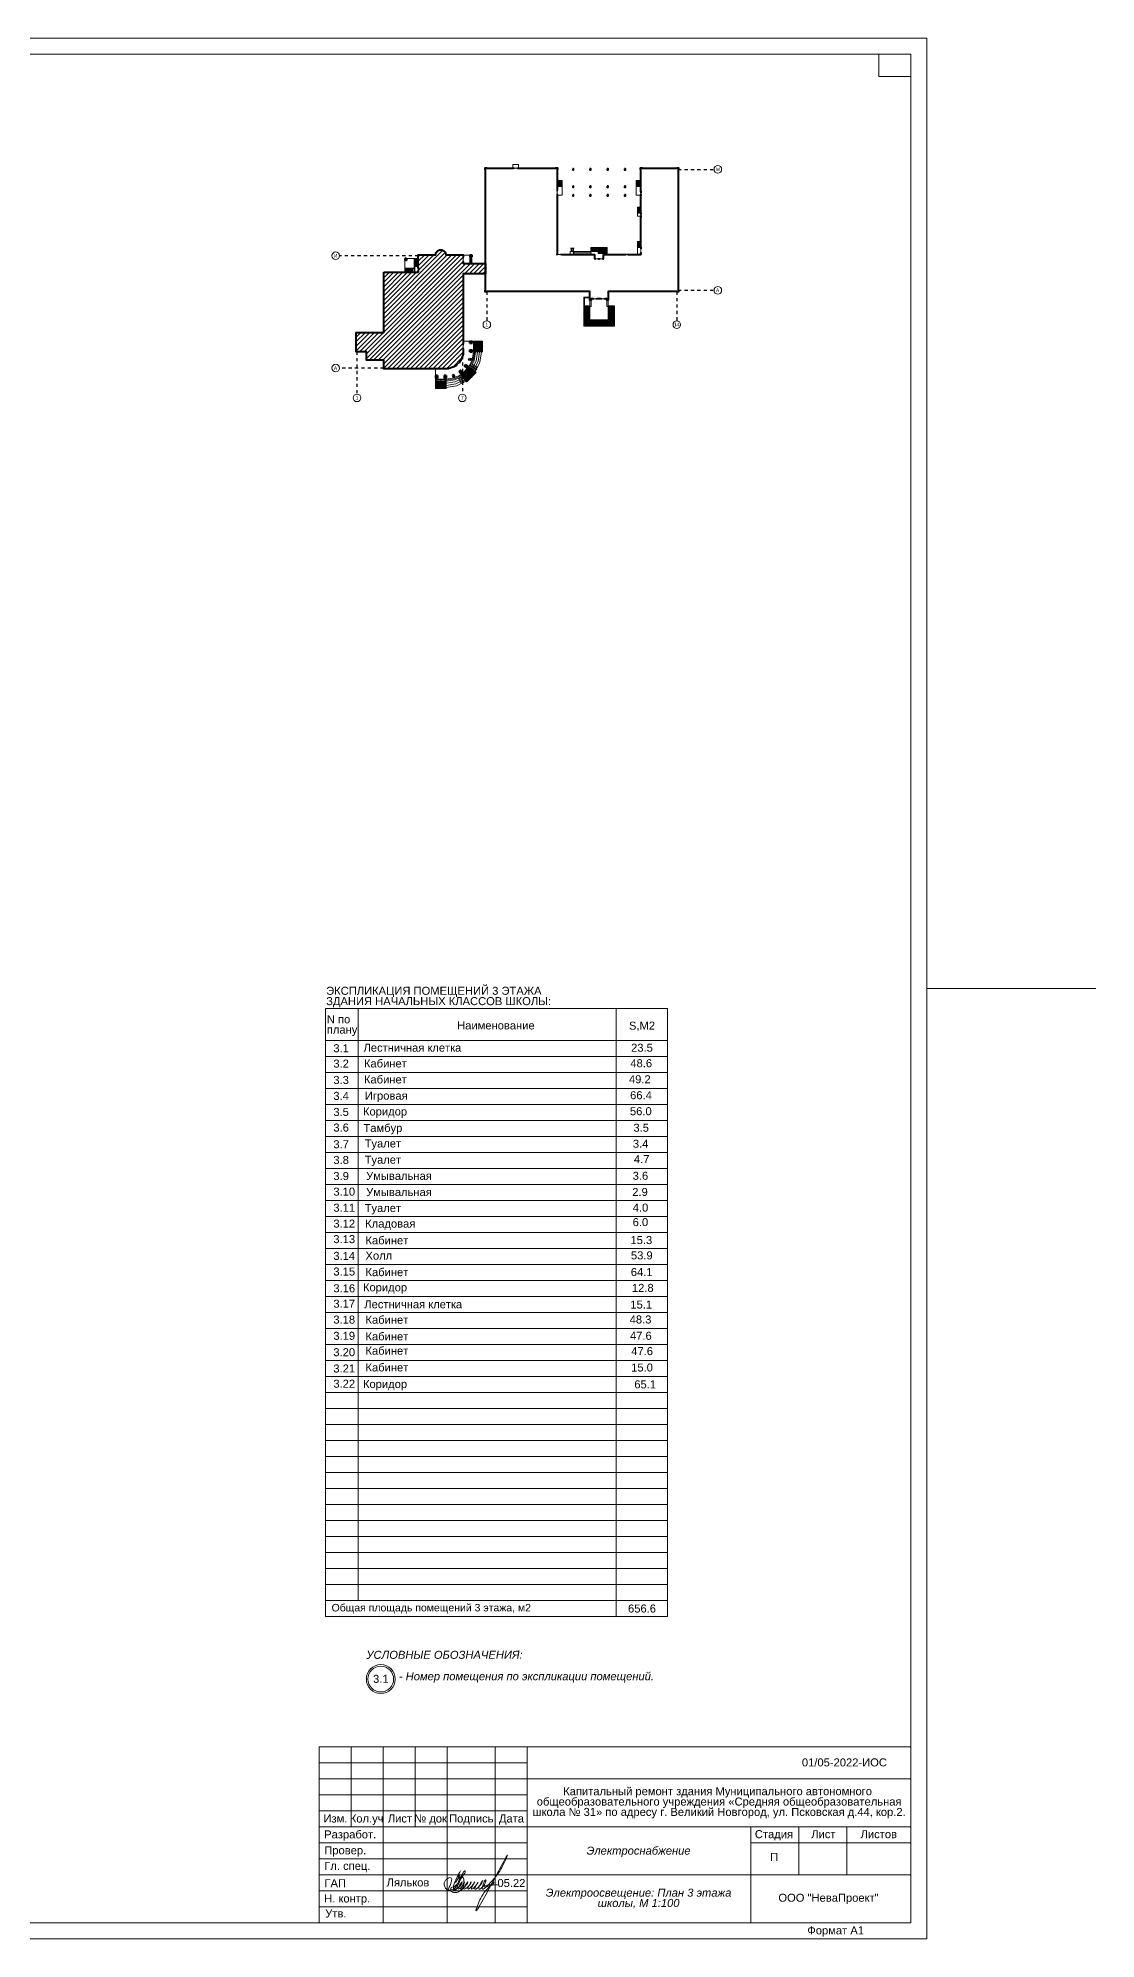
# Model space of a CAD drawing. Header units: metres. Extents: x -306 to 273, y -329 to 512.
# Drawn here: x -52.8 to -19.8, y 289.4 to 348.8 of the extents above; entities that cross this region are included whole.
import ezdxf
from ezdxf.enums import TextEntityAlignment as Align

# ---------------------------------------------------------------- set-up
doc = ezdxf.new("R2010")
doc.units = ezdxf.units.M
doc.header["$MEASUREMENT"] = 0
doc.linetypes.add('( Dashdot )', pattern=[1.001, 0.5, -0.25, 0.001, -0.25])
doc.linetypes.add('DGN Style 3', pattern=[9.681301, 6.915215, -2.766086])
doc.layers.add('Level 50', color=7, linetype='Continuous', lineweight=0)
doc.layers.add('Level 63', color=7, linetype='Continuous', lineweight=0)
doc.styles.add('Arial', font='ariali.ttf')
doc.styles.add('GOST 2.304', font='cs_gost2304.shx')
doc.styles.add('Style-Arial', font='arial.ttf')

# ---------------------------------------------------------------- blocks, each defined once
blk = doc.blocks.new('*U1662')
at = {"color": 7, "linetype": 'Continuous', "lineweight": 0}
blk.add_line((47.337, 0), (42.05, 0), dxfattribs=at)
at = {"color": 7, "linetype": 'Continuous', "lineweight": 0, "flags": 128}
blk.add_lwpolyline([(42.05, 29.7), (42.05, -29.7), (-42.05, -29.7), (-42.05, 29.7), (42.05, 29.7)], close=True, dxfattribs=at)
at = {"layer": 'Level 50', "color": 7, "linetype": 'Continuous', "lineweight": 13}
for p, q in [((41.55, 29.2), (-40.05, 29.2)), ((40.55, 29.2), (40.55, 28.5)), ((41.55, 29.2), (41.55, -29.2)), ((40.55, 28.5), (41.55, 28.5)), ((41.55, -29.2), (-41.25, -29.2))]:
    blk.add_line(p, q, dxfattribs=at)
at = {"layer": 'Level 63', "color": 7, "linetype": 'Continuous', "lineweight": 13}
for p, q in [((23.05, -23.7), (41.55, -23.7)), ((23.05, -23.7), (23.05, -29.2)), ((24.05, -23.7), (24.05, -26.2)), ((25.05, -23.7), (25.05, -29.2)), ((26.05, -23.7), (26.05, -26.2)), ((27.05, -23.7), (27.05, -29.2)), ((28.55, -23.7), (28.55, -29.2)), ((29.55, -23.7), (29.55, -29.2)), ((29.55, -24.7), (41.55, -24.7)), ((23.05, -25.7), (29.55, -25.7)), ((23.05, -26.2), (29.55, -26.2)), ((29.55, -26.2), (41.55, -26.2)), ((36.55, -26.7), (41.55, -26.7)), ((29.55, -27.7), (41.55, -27.7))]:
    blk.add_line(p, q, dxfattribs=at)
at = {"layer": 'Level 63', "color": 7, "linetype": 'Continuous', "lineweight": 0}
for p, q in [((23.05, -24.2), (29.55, -24.2)), ((23.05, -24.7), (29.55, -24.7)), ((23.05, -25.2), (29.55, -25.2)), ((23.05, -26.7), (29.55, -26.7)), ((23.05, -27.2), (29.55, -27.2)), ((23.05, -27.7), (29.55, -27.7)), ((23.05, -28.2), (29.55, -28.2)), ((23.05, -28.7), (29.55, -28.7))]:
    blk.add_line(p, q, dxfattribs=at)
at = {"layer": 'Level 63', "color": 7, "linetype": 'Continuous', "lineweight": 13, "flags": 128}
for points in [[(36.55, -26.2), (36.55, -29.2)], [(38.05, -26.2), (38.05, -27.7)], [(39.55, -26.2), (39.55, -27.7)]]:
    blk.add_lwpolyline(points, dxfattribs=at)
at = {"layer": 'Level 63', "color": 7, "linetype": 'Continuous', "lineweight": 0, "style": 'Style-Arial'}
for s, p in [('Изм.', (23.557, -25.935)), ('Кол.уч', (24.534, -25.935)), ('Лист', (25.573, -25.935)), ('№ док', (26.532, -25.935)), ('Подпись', (27.806, -25.935)), ('Дата', (29.061, -25.935)), ('Разработ.', (24.019, -26.431)), ('Стадия', (37.268, -26.425)), ('Лист', (38.813, -26.425)), ('Листов', (40.546, -26.425)), ('Провер.', (23.864, -26.929)), ('Гл. спец.', (23.931, -27.416)), ('ГАП', (23.551, -27.957)), ('Н. контр.', (23.925, -28.435)), ('ООО "НеваПроект"', (38.973, -28.411)), ('Утв.', (23.57, -28.902)), ('Формат А1', (39.197, -29.431))]:
    blk.add_text(s, height=0.25, dxfattribs=at).set_placement(p, align=Align.MIDDLE_CENTER)
blk = doc.blocks.new('*U1796')
at = {"color": 7, "linetype": 'Continuous', "lineweight": 13}
for radius in [0.452, 0.402]:
    blk.add_circle((0, 0), radius, dxfattribs=at)
at = {"color": 7, "linetype": 'Continuous', "lineweight": 13, "style": 'Style-Arial'}
blk.add_text('3.1', height=0.25, dxfattribs=at).set_placement((-0.242, 0.133), align=Align.TOP_LEFT)
blk = doc.blocks.new('*U1799')
at = {"color": 7, "linetype": 'Continuous', "lineweight": 0}
for p in [(-0.23, 0.11), (0.23, 0.11)]:
    blk.add_line(p, (0, -0.11), dxfattribs=at)
blk = doc.blocks.new('*U1800')
at = {"color": 7, "linetype": 'Continuous', "lineweight": 0}
for p in [(-0.23, 0.11), (0.23, 0.11)]:
    blk.add_line(p, (0, -0.11), dxfattribs=at)
blk = doc.blocks.new('*U1801')
at = {"color": 7, "linetype": 'Continuous', "lineweight": 0}
for p in [(-0.23, 0.11), (0.23, 0.11)]:
    blk.add_line(p, (0, -0.11), dxfattribs=at)
blk = doc.blocks.new('*U1802')
at = {"color": 7, "linetype": 'Continuous', "lineweight": 0}
for p in [(-0.23, 0.11), (0.23, 0.11)]:
    blk.add_line(p, (0, -0.11), dxfattribs=at)
blk = doc.blocks.new('*U1803')
at = {"color": 7, "linetype": 'Continuous', "lineweight": 0}
for p in [(-0.23, 0.11), (0.23, 0.11)]:
    blk.add_line(p, (0, -0.11), dxfattribs=at)
blk = doc.blocks.new('*U1804')
at = {"color": 7, "linetype": 'Continuous', "lineweight": 0}
for p in [(-0.23, 0.11), (0.23, 0.11)]:
    blk.add_line(p, (0, -0.11), dxfattribs=at)
blk = doc.blocks.new('*U1805')
at = {"color": 7, "linetype": 'Continuous', "lineweight": 0}
for p in [(-0.23, 0.11), (0.23, 0.11)]:
    blk.add_line(p, (0, -0.11), dxfattribs=at)
blk = doc.blocks.new('*U1806')
at = {"color": 7, "linetype": 'Continuous', "lineweight": 0}
for p in [(-0.23, 0.11), (0.23, 0.11)]:
    blk.add_line(p, (0, -0.11), dxfattribs=at)
blk = doc.blocks.new('*U1807')
at = {"color": 7, "linetype": 'Continuous', "lineweight": 0}
for p in [(-0.23, 0.11), (0.23, 0.11)]:
    blk.add_line(p, (0, -0.11), dxfattribs=at)
blk = doc.blocks.new('*U1808')
at = {"color": 7, "linetype": 'Continuous', "lineweight": 0}
for p in [(-0.23, 0.11), (0.23, 0.11)]:
    blk.add_line(p, (0, -0.11), dxfattribs=at)
blk = doc.blocks.new('*U1809')
at = {"color": 7, "linetype": 'Continuous', "lineweight": 0}
for p in [(-0.23, 0.11), (0.23, 0.11)]:
    blk.add_line(p, (0, -0.11), dxfattribs=at)
blk = doc.blocks.new('*U1810')
at = {"color": 7, "linetype": 'Continuous', "lineweight": 0}
for p in [(-0.23, 0.11), (0.23, 0.11)]:
    blk.add_line(p, (0, -0.11), dxfattribs=at)
blk = doc.blocks.new('*U1811')
at = {"color": 7, "linetype": 'Continuous', "lineweight": 0}
for p in [(-0.23, 0.11), (0.23, 0.11)]:
    blk.add_line(p, (0, -0.11), dxfattribs=at)
blk = doc.blocks.new('*U1812')
at = {"color": 7, "linetype": 'Continuous', "lineweight": 0}
for p in [(-0.23, 0.11), (0.23, 0.11)]:
    blk.add_line(p, (0, -0.11), dxfattribs=at)
blk = doc.blocks.new('*U1813')
at = {"color": 7, "linetype": 'Continuous', "lineweight": 0}
for p in [(-0.23, 0.11), (0.23, 0.11)]:
    blk.add_line(p, (0, -0.11), dxfattribs=at)
blk = doc.blocks.new('*U1814')
at = {"color": 7, "linetype": 'Continuous', "lineweight": 0}
for p in [(-0.23, 0.11), (0.23, 0.11)]:
    blk.add_line(p, (0, -0.11), dxfattribs=at)
blk = doc.blocks.new('*U1815')
at = {"color": 7, "linetype": 'Continuous', "lineweight": 0}
for p in [(-0.23, 0.11), (0.23, 0.11)]:
    blk.add_line(p, (0, -0.11), dxfattribs=at)
blk = doc.blocks.new('*U1816')
at = {"color": 7, "linetype": 'Continuous', "lineweight": 0}
for p in [(-0.23, 0.11), (0.23, 0.11)]:
    blk.add_line(p, (0, -0.11), dxfattribs=at)
blk = doc.blocks.new('*U1817')
at = {"color": 7, "linetype": 'Continuous', "lineweight": 40}
for p, q in [((-4.59, 40.2), (-4.59, 39.7)), ((-3.19, 40.2), (-3.19, 39.7)), ((10.31, 32.3), (10.81, 32.3)), ((10.31, 30.8), (10.81, 30.8)), ((39.41, 31.7), (39.91, 31.7)), ((39.41, 30.8), (39.91, 30.8)), ((39.41, 24.2), (39.91, 24.2)), ((39.41, 23.3), (39.91, 23.3)), ((-42.39, 8.5), (-42.39, 7.85)), ((-41.74, 8.5), (-42.39, 8.5)), ((-41.74, 7.85), (-42.39, 7.85)), ((-41.74, 8.5), (-41.74, 7.85)), ((-22.34, 9), (-21.84, 9)), ((-22.34, 7.5), (-21.84, 7.5)), ((-19.79, 9.8), (-19.79, 9.68)), ((-19.79, 9.8), (-19.14, 9.8)), ((-19.79, 9.68), (-19.79, 9.15)), ((-19.79, 9.15), (-19.14, 9.15)), ((-19.14, 9.8), (-19.14, 9.15)), ((10.61, 9.7), (10.61, 10.2)), ((12.01, 9.7), (12.01, 10.2)), ((23.61, 8.45), (23.61, 9.95)), ((23.61, 8.45), (23.71, 8.45)), ((23.71, 8.2), (23.71, 8.7)), ((25.01, 8.2), (25.01, 8.7)), ((25.01, 8.45), (25.21, 8.45)), ((25.21, 8.2), (25.21, 8.7)), ((26.51, 8.2), (26.51, 8.7)), ((26.51, 8.45), (26.61, 8.45)), ((26.61, 8.45), (26.61, 9.95)), ((34.37, 9.7), (34.37, 10.2)), ((35.26, 9.7), (35.26, 10.2)), ((39.41, 12.2), (39.91, 12.2)), ((39.41, 10.35), (39.91, 10.35)), ((-37.94, 5.3), (-37.44, 5.3)), ((-37.94, 4.3), (-37.44, 4.3)), ((23.06, -5.7), (23.06, -5.2)), ((24.36, -5.7), (24.36, -5.2)), ((25.86, -5.7), (25.86, -5.2)), ((27.16, -5.7), (27.16, -5.2)), ((-22.35, -22.75), (-21.85, -22.75)), ((-22.34, -21.25), (-21.84, -21.25)), ((-19.84, -20.18), (-18.94, -20.18)), ((-19.84, -20.83), (-19.84, -20.18)), ((-19.84, -20.83), (-18.94, -20.83)), ((-19.84, -23.18), (-18.94, -23.18)), ((-19.84, -23.83), (-19.84, -23.18)), ((-19.84, -23.83), (-18.94, -23.83)), ((-18.94, -20.83), (-18.94, -20.18)), ((-18.94, -23.83), (-18.94, -23.18)), ((-31.71, -32.05), (-31.71, -32.95)), ((-31.06, -32.05), (-31.71, -32.05)), ((-31.06, -32.95), (-31.71, -32.95)), ((-31.06, -32.05), (-31.06, -32.95)), ((-28.71, -32.05), (-28.71, -32.95)), ((-28.06, -32.05), (-28.71, -32.05)), ((-28.06, -32.95), (-28.71, -32.95)), ((-28.06, -32.05), (-28.06, -32.95)), ((-24.61, -28.34), (-24.26, -28.69)), ((-23.55, -27.28), (-23.2, -27.63))]:
    blk.add_line(p, q, dxfattribs=at)
at = {"color": 7, "linetype": 'Continuous', "lineweight": 0}
for p, q in [((12.26, 35.6), (10.56, 35.6)), ((12.26, 35.3), (10.56, 35.3)), ((12.26, 35), (10.56, 35)), ((12.26, 34.7), (10.56, 34.7)), ((12.26, 34.4), (10.56, 34.4)), ((12.26, 34.1), (10.56, 34.1)), ((12.26, 33.8), (10.56, 33.8)), ((12.26, 33.5), (10.56, 33.5)), ((11.41, 35.6), (11.41, 33.5)), ((12.26, 35.6), (12.26, 33.5)), ((12.26, 30.5), (12.26, 33.5)), ((39.66, 35.6), (37.96, 35.6)), ((37.96, 35.6), (37.96, 33.5)), ((39.66, 35.3), (37.96, 35.3)), ((39.66, 35), (37.96, 35)), ((39.66, 34.7), (37.96, 34.7)), ((39.66, 34.4), (37.96, 34.4)), ((39.66, 34.1), (37.96, 34.1)), ((39.66, 33.8), (37.96, 33.8)), ((37.96, 30.5), (37.96, 33.5)), ((37.96, 33.5), (39.66, 33.5)), ((38.81, 35.6), (38.81, 33.5)), ((10.56, 32.3), (10.56, 30.8)), ((39.66, 31.7), (39.66, 30.8)), ((39.66, 26.35), (38.46, 26.35)), ((38.46, 26.35), (38.46, 23.25)), ((39.66, 26.05), (38.46, 26.05)), ((39.66, 25.75), (38.46, 25.75)), ((39.66, 25.45), (38.46, 25.45)), ((39.66, 25.15), (38.46, 25.15)), ((39.66, 24.85), (38.46, 24.85)), ((39.66, 24.55), (38.46, 24.55)), ((39.66, 24.25), (38.46, 24.25)), ((39.66, 23.25), (38.46, 23.25)), ((39.06, 26.35), (39.06, 24.25)), ((39.66, 24.2), (39.66, 23.3)), ((38.46, 14.45), (38.46, 9.95)), ((39.66, 14.45), (38.46, 14.45)), ((39.66, 14.15), (38.46, 14.15)), ((39.66, 13.85), (38.46, 13.85)), ((39.66, 13.55), (38.46, 13.55)), ((39.66, 13.25), (38.46, 13.25)), ((39.06, 14.45), (39.06, 12.35)), ((-42.39, 7.85), (-42.39, 3.8)), ((-41.74, 8.5), (-39.14, 8.5)), ((-38.89, 8.5), (-37.69, 8.5)), ((-38.89, 8.2), (-37.69, 8.2)), ((-38.89, 7.9), (-37.69, 7.9)), ((-38.89, 7.6), (-37.69, 7.6)), ((-38.89, 7.3), (-37.69, 7.3)), ((-38.89, 7), (-37.69, 7)), ((-38.89, 6.7), (-37.69, 6.7)), ((-38.29, 8.5), (-38.29, 5.8)), ((-22.09, 7.5), (-22.09, 9)), ((-19.74, 9.15), (-19.74, 6.8)), ((-19.14, 7.97), (-19.74, 7.97)), ((-19.44, 9.15), (-19.44, 6.8)), ((-19.14, 9.15), (-19.14, 6.8)), ((10.61, 9.95), (12.01, 9.95)), ((15.81, 10.95), (15.81, 12.18)), ((22.26, 10.5), (16.26, 10.5)), ((22.26, 9.95), (22.26, 12.35)), ((22.26, 12.35), (27.96, 12.35)), ((22.26, 12.05), (27.96, 12.05)), ((22.26, 11.75), (27.96, 11.75)), ((22.26, 11.45), (27.96, 11.45)), ((22.26, 11.15), (27.96, 11.15)), ((23.71, 8.45), (25.01, 8.45)), ((24.81, 10.85), (27.96, 10.85)), ((24.81, 10.55), (27.96, 10.55)), ((24.81, 10.25), (27.96, 10.25)), ((25.21, 8.45), (26.51, 8.45)), ((25.74, 12.35), (25.74, 10.25)), ((27.96, 9.95), (27.96, 12.35)), ((34.37, 9.95), (35.26, 9.95)), ((39.66, 12.95), (38.46, 12.95)), ((39.66, 12.65), (38.46, 12.65)), ((39.66, 12.35), (38.46, 12.35)), ((39.66, 12.2), (39.66, 10.35)), ((-42.39, 5), (-42.39, 3.8)), ((-39.69, 4.4), (-42.39, 4.4)), ((-42.09, 5), (-42.09, 3.8)), ((-41.79, 5), (-41.79, 3.8)), ((-41.49, 5), (-41.49, 3.8)), ((-41.19, 5), (-41.19, 3.8)), ((-40.89, 5), (-40.89, 3.8)), ((-40.59, 5), (-40.59, 3.8)), ((-40.29, 5), (-40.29, 3.8)), ((-39.99, 5), (-39.99, 3.8)), ((-39.69, 5), (-39.69, 3.8)), ((-38.89, 6.4), (-37.69, 6.4)), ((-38.89, 6.1), (-37.69, 6.1)), ((-38.89, 5.8), (-37.69, 5.8)), ((-37.69, 5.3), (-37.69, 4.3)), ((19.82, -4.85), (19.82, -14.9)), ((19.82, -4.85), (21.96, -4.85)), ((20.07, -5.1), (21.96, -5.1)), ((20.07, -5.1), (20.07, -7.85)), ((21.96, -5.95), (21.96, -7.85)), ((22.36, -5.95), (22.36, -8.1)), ((23.06, -5.45), (24.36, -5.45)), ((24.56, -5.45), (25.66, -5.45)), ((25.86, -5.45), (27.16, -5.45)), ((27.86, -5.95), (27.86, -8.1)), ((28.26, -5.95), (28.26, -7.85)), ((19.82, -8.1), (22.36, -8.1)), ((19.82, -10.45), (21.92, -10.45)), ((20.07, -7.85), (21.96, -7.85)), ((21.92, -8.1), (21.92, -12.8)), ((21.92, -12.8), (28.32, -12.8)), ((25.12, -14.9), (25.12, -12.8)), ((27.86, -8.1), (30.42, -8.1)), ((28.26, -7.85), (30.41, -7.85)), ((28.32, -8.1), (28.32, -12.8)), ((30.42, -10.45), (28.32, -10.45)), ((30.42, -7.85), (30.42, -14.9)), ((19.82, -14.9), (30.42, -14.9)), ((-22.1, -22.75), (-22.09, -21.25)), ((-19.84, -20.18), (-22.09, -20.18)), ((-18.49, -20.43), (-18.49, -23.58)), ((-15.34, -22), (-18.49, -22)), ((-18.14, -20.43), (-18.14, -23.58)), ((-17.79, -20.43), (-17.79, -23.58)), ((-17.44, -20.43), (-17.44, -20.18)), ((-17.44, -20.43), (-17.44, -23.58)), ((-17.44, -23.83), (-17.44, -23.58)), ((-17.09, -20.43), (-17.09, -23.58)), ((-16.74, -20.43), (-16.74, -23.58)), ((-16.39, -20.43), (-16.39, -23.58)), ((-16.04, -20.43), (-16.04, -23.58)), ((-15.69, -20.43), (-15.69, -23.58)), ((-15.34, -20.43), (-15.34, -23.58)), ((-31.71, -32.05), (-31.71, -29.8)), ((-24.44, -28.51), (-23.38, -27.45)), ((-23.71, -32.94), (-22.76, -34.81)), ((-21.93, -34.41), (-23.4, -32.01)), ((-22.57, -31.56), (-20.33, -29.32)), ((-22.36, -31.85), (-20.04, -29.53)), ((-22.15, -32.14), (-19.75, -29.74)), ((-21.93, -32.44), (-22.13, -32.59)), ((-21.94, -32.42), (-19.47, -29.95)), ((-21.73, -32.71), (-19.18, -30.15)), ((-21.53, -33), (-18.89, -30.36)), ((-19.22, -32.67), (-21.45, -30.44)), ((-21.32, -33.28), (-18.61, -30.57)), ((-21.11, -33.57), (-18.32, -30.78)), ((-20.9, -33.86), (-18.03, -30.99)), ((-20.69, -34.14), (-17.75, -31.2)), ((-17.48, -29.96), (-19.88, -28.49)), ((-19.44, -29.96), (-19.3, -29.76)), ((-18.95, -28.18), (-17.08, -29.13)), ((-31.46, -34.45), (-31.71, -34.45)), ((-31.46, -33.4), (-28.31, -33.4)), ((-31.46, -33.75), (-28.31, -33.75)), ((-31.46, -34.1), (-28.31, -34.1)), ((-31.46, -34.45), (-28.31, -34.45)), ((-31.46, -34.8), (-28.31, -34.8)), ((-31.46, -35.15), (-28.31, -35.15)), ((-31.46, -35.5), (-28.31, -35.5)), ((-31.46, -35.85), (-28.31, -35.85)), ((-31.46, -36.2), (-28.31, -36.2)), ((-31.46, -36.55), (-28.31, -36.55)), ((-29.89, -36.55), (-29.89, -33.4)), ((-28.06, -34.45), (-28.31, -34.45))]:
    blk.add_line(p, q, dxfattribs=at)
at = {"color": 1, "linetype": '( Dashdot )', "ltscale": 0.09}
for p, q in [((52.56, 39.5), (65.05, 39.5)), ((-37.69, 9.5), (-65.05, 9.5)), ((-13.88, -2.95), (-13.88, -13.1)), ((52.12, -2.95), (52.12, -13.1)), ((52.56, -2.5), (65.05, -2.5)), ((-58.99, -23.8), (-58.99, -38.51)), ((-22.39, -25.32), (-22.39, -38.51)), ((-49.69, -29.5), (-65.05, -29.5))]:
    blk.add_line(p, q, dxfattribs=at)
at = {"color": 7, "linetype": 'Continuous', "lineweight": 40, "flags": 128}
for points in [[(23.06, -5.45), (22.36, -5.45), (22.36, -5.95), (21.96, -5.95), (21.96, -2.95), (-13.89, -2.95), (-13.89, -3.05), (-14.44, -3.05), (-14.44, -2.5), (-14.34, -2.5), (-14.34, 39.5), (-14.44, 39.5), (-14.44, 40.05), (-13.89, 40.05), (-13.89, 39.95), (-4.59, 39.95)], [(-3.19, 39.95), (10.11, 39.95), (10.11, 40.05), (10.66, 40.05), (10.66, 39.5), (10.56, 39.5), (10.56, 32.3)], [(39.66, 31.7), (39.66, 39.5), (39.56, 39.5), (39.56, 40.05), (40.11, 40.05), (40.11, 39.95), (52.11, 39.95), (52.11, 40.05), (52.66, 40.05), (52.66, 39.5), (52.56, 39.5), (52.56, -2.5), (52.66, -2.5), (52.66, -3.05), (52.11, -3.05), (52.11, -2.95), (28.26, -2.95), (28.26, -5.95), (27.86, -5.95), (27.86, -5.45), (27.16, -5.45)], [(10.56, 30.8), (10.56, 9.95), (10.61, 9.95)], [(39.66, 24.2), (39.66, 30.8)], [(39.66, 12.2), (39.66, 23.3)], [(-37.69, 5.3), (-37.69, 9.8), (-31.69, 9.8), (-31.51, 10.58), (-31.01, 11.21), (-30.29, 11.55), (-29.49, 11.55), (-28.77, 11.21), (-28.27, 10.58), (-28.09, 9.8), (-22.09, 9.8), (-22.09, 9)], [(-22.09, 7.5), (-22.09, 6.8), (-14.39, 6.8), (-14.39, 3.2), (-22.09, 3.2), (-22.09, -20.18), (-22.09, -21.25)], [(12.01, 9.95), (23.61, 9.95)], [(26.61, 9.95), (34.37, 9.95)], [(35.26, 9.95), (39.66, 9.95), (39.66, 10.35)], [(-24.44, -28.51), (-25.38, -29.12), (-27.28, -29.73), (-28.19, -29.8), (-49.69, -29.8), (-49.69, -26.8), (-55.69, -26.8), (-55.69, -23.8), (-59.29, -23.8), (-59.29, -17.2), (-49.69, -17.2), (-49.69, 3.8)], [(-49.69, 3.8), (-37.69, 3.8), (-37.69, 4.3)], [(25.86, -5.45), (24.36, -5.45)], [(-22.1, -22.75), (-22.1, -24.16), (-22.15, -24.61), (-22.77, -26.51), (-23.38, -27.45)]]:
    blk.add_lwpolyline(points, dxfattribs=at)
at = {"color": 7, "linetype": 'Continuous', "lineweight": 0, "flags": 128}
for points in [[(-4.89, 39.95), (-2.89, 39.95), (-2.89, 41.15), (-4.89, 41.15), (-4.89, 39.95)], [(-38.89, 3.8), (-38.89, 8.5), (-39.14, 8.5), (-39.14, 3.8), (-38.89, 3.8)], [(16.26, 10.95), (16.26, 10.05), (15.06, 10.05), (15.06, 10.95), (16.26, 10.95)], [(22.26, 10.95), (22.26, 10.05), (16.26, 10.05), (16.26, 10.95), (22.26, 10.95)], [(-18.94, -20.18), (-15.34, -20.18), (-15.34, -20.43), (-18.94, -20.43), (-18.94, -20.18)], [(-18.94, -23.58), (-15.34, -23.58), (-15.34, -23.83), (-18.94, -23.83), (-18.94, -23.58)], [(-31.71, -32.95), (-31.71, -36.55), (-31.46, -36.55), (-31.46, -32.95), (-31.71, -32.95)], [(-28.31, -32.95), (-28.31, -36.55), (-28.06, -36.55), (-28.06, -32.95), (-28.31, -32.95)], [(-23.01, -31.38), (-20.9, -34.29), (-20.69, -34.14), (-22.81, -31.23), (-23.01, -31.38)], [(-20.51, -28.88), (-17.6, -30.99), (-17.75, -31.2), (-20.66, -29.08), (-20.51, -28.88)]]:
    blk.add_lwpolyline(points, close=True, dxfattribs=at)
at = {"color": 7, "linetype": 'Continuous', "lineweight": 40, "flags": 128}
for points in [[(15.96, 39.65), (15.96, 39.35), (16.26, 39.35), (16.26, 39.65), (15.96, 39.65)], [(21.96, 39.65), (21.96, 39.35), (22.26, 39.35), (22.26, 39.65), (21.96, 39.65)], [(27.96, 39.65), (27.96, 39.35), (28.26, 39.35), (28.26, 39.65), (27.96, 39.65)], [(33.96, 39.65), (33.96, 39.35), (34.26, 39.35), (34.26, 39.65), (33.96, 39.65)], [(15.96, 33.65), (15.96, 33.35), (16.26, 33.35), (16.26, 33.65), (15.96, 33.65)], [(21.96, 33.65), (21.96, 33.35), (22.26, 33.35), (22.26, 33.65), (21.96, 33.65)], [(27.96, 33.65), (27.96, 33.35), (28.26, 33.35), (28.26, 33.65), (27.96, 33.65)], [(33.96, 33.65), (33.96, 33.35), (34.26, 33.35), (34.26, 33.65), (33.96, 33.65)], [(15.96, 30.65), (15.96, 30.35), (16.26, 30.35), (16.26, 30.65), (15.96, 30.65)], [(21.96, 30.65), (21.96, 30.35), (22.26, 30.35), (22.26, 30.65), (21.96, 30.65)], [(27.96, 30.65), (27.96, 30.35), (28.26, 30.35), (28.26, 30.65), (27.96, 30.65)], [(33.96, 30.65), (33.96, 30.35), (34.26, 30.35), (34.26, 30.65), (33.96, 30.65)], [(-19.93, -26.12), (-19.31, -26.32), (-19.47, -26.8), (-20.08, -26.6), (-19.93, -26.12)], [(-25.77, -31.96), (-25.57, -32.58), (-25.09, -32.42), (-25.29, -31.8), (-25.77, -31.96)], [(-23.54, -30.65), (-23.01, -30.27), (-22.49, -31), (-23.01, -31.38), (-23.54, -30.65)], [(-21.24, -28.35), (-21.62, -28.87), (-20.89, -29.4), (-20.51, -28.88), (-21.24, -28.35)]]:
    blk.add_lwpolyline(points, close=True, dxfattribs=at)
at = {"color": 7, "linetype": 'Continuous', "lineweight": 0, "flags": 128}
for points in [[(10.56, 30.5), (12.26, 30.5)], [(39.66, 30.5), (37.96, 30.5)], [(-22.09, 9.68), (-19.79, 9.68)], [(15.22, 12.18), (15.81, 12.18), (15.83, 12.06), (15.87, 12.3), (15.89, 12.18), (16.43, 12.18)], [(16.26, 12.18), (16.26, 10.95), (15.36, 10.95), (15.36, 12.18)], [(22.26, 10.95), (24.81, 10.95), (24.81, 10.25)], [(-39.14, 5), (-42.39, 5), (-42.39, 5.25), (-39.14, 5.25)], [(20.12, -8.1), (20.12, -14.6), (30.12, -14.6), (30.12, -8.1)], [(20.42, -8.1), (20.42, -14.3), (29.82, -14.3), (29.82, -8.1)], [(20.72, -8.1), (20.72, -14), (29.52, -14), (29.52, -8.1)], [(21.02, -8.1), (21.02, -13.7), (29.22, -13.7), (29.22, -8.1)], [(21.32, -8.1), (21.32, -13.4), (28.92, -13.4), (28.92, -8.1)], [(21.62, -8.1), (21.62, -13.1), (28.62, -13.1), (28.62, -8.1)], [(-18.53, -23.83), (-18.97, -26.62), (-20.19, -29.11)], [(-18.17, -23.83), (-18.63, -26.73), (-19.9, -29.32)], [(-17.82, -23.83), (-18.29, -26.83), (-19.61, -29.53)], [(-17.11, -23.83), (-17.62, -27.05), (-19.04, -29.95)], [(-16.4, -23.83), (-16.94, -27.26), (-18.46, -30.37)], [(-15.69, -23.83), (-16.27, -27.47), (-17.89, -30.78)], [(-28.06, -33.36), (-25.27, -32.92), (-22.78, -31.7)], [(-28.06, -33.72), (-25.16, -33.26), (-22.57, -31.99)], [(-28.06, -34.07), (-25.05, -33.6), (-22.36, -32.28)], [(-28.06, -34.78), (-24.84, -34.27), (-21.94, -32.85)], [(-23.55, -33.25), (-22.15, -32.57)], [(-18.64, -28.34), (-19.32, -29.74)], [(-18.01, -28.66), (-18.75, -30.16)], [(-17.39, -28.97), (-18.17, -30.58)], [(-28.06, -35.49), (-24.63, -34.95), (-21.52, -33.43)], [(-28.06, -36.2), (-24.42, -35.62), (-21.1, -34)], [(-23.23, -33.87), (-21.73, -33.14)], [(-22.92, -34.5), (-21.31, -33.71)]]:
    blk.add_lwpolyline(points, dxfattribs=at)
at = {"color": 7, "linetype": 'Continuous', "lineweight": 13}
for centre in [(66.37, 39.5), (-66.37, 9.5), (66.37, -2.5), (-13.88, -14.42), (52.12, -14.42), (-66.37, -29.5), (-58.99, -39.83), (-22.39, -39.83)]:
    blk.add_circle(centre, 1.32, dxfattribs=at)
at = {"color": 7, "linetype": 'Continuous', "lineweight": 0}
for centre in [(11.41, 35.6), (38.81, 35.6), (39.06, 26.35), (39.06, 14.45), (-38.29, 8.5), (-19.14, 7.97), (15.81, 10.95), (22.26, 10.5), (25.74, 12.35), (-39.69, 4.4), (19.82, -10.45), (30.42, -10.45), (25.12, -14.9), (-15.34, -22), (-19.22, -32.67), (-17.48, -29.96), (-29.89, -36.55), (-21.93, -34.41)]:
    blk.add_circle(centre, 0.0733, dxfattribs=at)
at = {"color": 7, "linetype": 'Continuous', "lineweight": 0, "extrusion": (0, 0, -1)}
for name, p in [('*U1799', (-11.41, 33.61)), ('*U1805', (-38.81, 33.61)), ('*U1804', (-39.06, 24.36)), ('*U1802', (-25.74, 10.36)), ('*U1803', (-39.06, 12.46))]:
    blk.add_blockref(name, p, dxfattribs=at)
at = {"color": 7, "linetype": 'Continuous', "lineweight": 0}
for name, p, rotation in [('*U1811', (-19.62, 7.97), 270), ('*U1809', (-42.27, 4.4), 270), ('*U1806', (25.12, -12.92), 180), ('*U1807', (28.43, -10.45), 270), ('*U1813', (-23.34, -32.1), 211.4246367376645), ('*U1814', (-21.37, -30.52), 225.0000000000007), ('*U1812', (-29.89, -33.52), 180.0000000000003)]:
    blk.add_blockref(name, p, dxfattribs=dict(at, rotation=rotation))
at = {"color": 7, "linetype": 'Continuous', "lineweight": 0, "extrusion": (0, 0, -1)}
for name, p, rotation in [('*U1801', (-15.81, 12.07), 180), ('*U1800', (-16.38, 10.5), 90.00000000000001), ('*U1808', (-21.8, -10.45), 270), ('*U1816', (18.37, -22), 89.9999999999988), ('*U1815', (19.78, -28.55), 121.424636737663)]:
    blk.add_blockref(name, p, dxfattribs=dict(at, rotation=rotation))
at = {"color": 7, "linetype": 'Continuous', "lineweight": 0}
blk.add_blockref('*U1810', (-38.29, 5.91), dxfattribs=at)
at = {"color": 7, "linetype": 'Continuous', "lineweight": 30, "style": 'Style-Arial'}
for s, p in [('М', (65.7, 40.14)), ('И', (-67.04, 10.14)), ('А', (65.7, -1.86)), ('1', (-14.38, -13.78)), ('14', (51.07, -13.78)), ('А', (-67.04, -28.86)), ('1', (-59.48, -39.18)), ('7', (-22.88, -39.18))]:
    blk.add_text(s, height=1.25, dxfattribs=at).set_placement(p, align=Align.TOP_LEFT)

msp = doc.modelspace()

# ---------------------------------------------------------------- hatches: boundary and pattern name
at = {"linetype": 'Continuous', "lineweight": 0}
h = msp.add_hatch(dxfattribs=at)
h.set_pattern_fill('HATCH', color=204, style=0, pattern_type=2)
h.set_pattern_definition([(45, (-40.91935, 339.56394), (-0.0707107, 0.0707107), [])])
h.paths.add_polyline_path([(-42.56276549, 338.97952436), (-42.56276549, 338.70952436), (-42.02276549, 338.70952436), (-42.02276549, 338.46652436), (-42.02276549, 338.43952436), (-40.40501549, 338.43952436), (-40.08776549, 338.43952436), (-40.00596829, 338.44565217), (-39.83478192, 338.50128693), (-39.75023895, 338.55553841), (-39.65477953, 338.65099782), (-39.60052805, 338.7355408), (-39.56576549, 338.8425041), (-39.54489329, 338.90672717), (-39.54029958, 338.94751116), (-39.53975785, 339.07402436), (-39.53917977, 339.20902436), (-39.53876549, 339.30577436), (-39.53876549, 341.40952436), (-38.84576549, 341.40952436), (-38.84576549, 341.73352436), (-39.27326549, 341.73352436), (-39.30026549, 341.73352436), (-39.32726549, 341.73352436), (-39.53876549, 341.73352436), (-39.53876549, 341.79652436), (-39.53876549, 341.93152436), (-39.53876549, 341.99272436), (-39.53876549, 342.00352436), (-40.07876549, 342.00352436), (-40.09491638, 342.07403704), (-40.1398766, 342.13027385), (-40.20476549, 342.16147372), (-40.27676549, 342.16147372), (-40.34165438, 342.13027385), (-40.3866146, 342.07403704), (-40.40276549, 342.00352436), (-40.94276549, 342.00352436), (-40.94276549, 341.97652436), (-40.94276549, 341.88652436), (-40.94276549, 341.85952436), (-40.94276549, 341.83252436), (-40.94276549, 341.80552436), (-40.94276549, 341.77852436), (-40.94276549, 341.75152436), (-40.94276549, 341.72452436), (-40.94276549, 341.69752436), (-40.94276549, 341.67052436), (-40.94276549, 341.64352436), (-40.94276549, 341.59852436), (-40.94276549, 341.50852436), (-40.94276549, 341.46352436), (-41.05076549, 341.46352436), (-41.07326549, 341.46352436), (-41.12276549, 341.46352436), (-41.14976549, 341.46352436), (-41.17676549, 341.46352436), (-41.20376549, 341.46352436), (-41.23076549, 341.46352436), (-41.25776549, 341.46352436), (-41.28476549, 341.46352436), (-41.31176549, 341.46352436), (-41.33876549, 341.46352436), (-41.36576549, 341.46352436), (-42.02276549, 341.46352436), (-42.02276549, 339.57352436), (-42.88676549, 339.57352436), (-42.88676549, 338.97952436), (-42.85976549, 338.97952436)])

# ---------------------------------------------------------------- linework, layer by layer
at = {"color": 7, "linetype": 'Continuous', "lineweight": 13}
for p, q in [((-43.84073478, 318.4543346), (-33.15482953, 318.4543346)), ((-43.84073478, 318.4543346), (-43.84073478, 299.4543346)), ((-42.82726975, 318.4543346), (-42.82726975, 317.4543346)), ((-34.75381319, 318.4543346), (-34.75381319, 317.4543346)), ((-33.15482953, 318.4543346), (-33.15482953, 299.4543346)), ((-43.84073478, 317.4543346), (-33.15482953, 317.4543346)), ((-42.82726975, 317.4543346), (-42.82726975, 299.9543346)), ((-34.75381319, 317.4543346), (-34.75381319, 299.4543346)), ((-43.84073478, 299.9543346), (-33.15482953, 299.9543346)), ((-43.84073478, 299.4543346), (-33.15482953, 299.4543346))]:
    msp.add_line(p, q, dxfattribs=at)
at = {"color": 7, "linetype": 'Continuous', "lineweight": 0}
for p, q in [((-43.84073478, 316.9543346), (-33.15482953, 316.9543346)), ((-43.84073478, 316.4543346), (-33.15482953, 316.4543346)), ((-43.84073478, 315.9543346), (-33.15482953, 315.9543346)), ((-43.84073478, 315.4543346), (-33.15482953, 315.4543346)), ((-43.84073478, 314.9543346), (-33.15482953, 314.9543346)), ((-43.84073478, 314.4543346), (-33.15482953, 314.4543346)), ((-43.84073478, 313.9543346), (-33.15482953, 313.9543346)), ((-43.84073478, 313.4543346), (-33.15482953, 313.4543346)), ((-43.84073478, 312.9543346), (-33.15482953, 312.9543346)), ((-43.84073478, 312.4543346), (-33.15482953, 312.4543346)), ((-43.84073478, 311.9543346), (-33.15482953, 311.9543346)), ((-43.84073478, 311.4543346), (-33.15482953, 311.4543346)), ((-43.84073478, 310.9543346), (-33.15482953, 310.9543346)), ((-43.84073478, 310.4543346), (-33.15482953, 310.4543346)), ((-43.84073478, 309.9543346), (-33.15482953, 309.9543346)), ((-43.84073478, 309.4543346), (-33.15482953, 309.4543346)), ((-43.84073478, 308.9543346), (-33.15482953, 308.9543346)), ((-43.84073478, 308.4543346), (-33.15482953, 308.4543346)), ((-43.84073478, 307.9543346), (-33.15482953, 307.9543346)), ((-43.84073478, 307.4543346), (-33.15482953, 307.4543346)), ((-43.84073478, 306.9543346), (-33.15482953, 306.9543346)), ((-43.84073478, 306.4543346), (-33.15482953, 306.4543346)), ((-43.84073478, 305.9543346), (-33.15482953, 305.9543346)), ((-43.84073478, 305.4543346), (-33.15482953, 305.4543346)), ((-43.84073478, 304.9543346), (-33.15482953, 304.9543346)), ((-43.84073478, 304.4543346), (-33.15482953, 304.4543346)), ((-43.84073478, 303.9543346), (-33.15482953, 303.9543346)), ((-43.84073478, 303.4543346), (-33.15482953, 303.4543346)), ((-43.84073478, 302.9543346), (-33.15482953, 302.9543346)), ((-43.84073478, 302.4543346), (-33.15482953, 302.4543346)), ((-43.84073478, 302.4543346), (-33.15482953, 302.4543346)), ((-43.84073478, 301.9543346), (-33.15482953, 301.9543346)), ((-43.84073478, 301.4543346), (-33.15482953, 301.4543346)), ((-43.84073478, 300.9543346), (-33.15482953, 300.9543346)), ((-43.84073478, 300.4543346), (-33.15482953, 300.4543346)), ((-43.84073478, 300.4543346), (-33.15482953, 300.4543346))]:
    msp.add_line(p, q, dxfattribs=at)
at = {"color": 204, "linetype": 'Continuous', "lineweight": 0, "flags": 128}
msp.add_lwpolyline([(-42.56276549, 338.97952436), (-42.56276549, 338.70952436), (-42.02276549, 338.70952436), (-42.02276549, 338.46652436), (-42.02276549, 338.43952436), (-40.40501549, 338.43952436), (-40.08776549, 338.43952436), (-40.00596829, 338.44565217), (-39.83478192, 338.50128693), (-39.75023895, 338.55553841), (-39.65477953, 338.65099782), (-39.60052805, 338.7355408), (-39.56576549, 338.8425041), (-39.54489329, 338.90672717), (-39.54029958, 338.94751116), (-39.53975785, 339.07402436), (-39.53917977, 339.20902436), (-39.53876549, 339.30577436), (-39.53876549, 341.40952436), (-38.84576549, 341.40952436), (-38.84576549, 341.73352436), (-39.27326549, 341.73352436), (-39.30026549, 341.73352436), (-39.32726549, 341.73352436), (-39.53876549, 341.73352436), (-39.53876549, 341.79652436), (-39.53876549, 341.93152436), (-39.53876549, 341.99272436), (-39.53876549, 342.00352436), (-40.07876549, 342.00352436), (-40.09491638, 342.07403704), (-40.1398766, 342.13027385), (-40.20476549, 342.16147372), (-40.27676549, 342.16147372), (-40.34165438, 342.13027385), (-40.3866146, 342.07403704), (-40.40276549, 342.00352436), (-40.94276549, 342.00352436), (-40.94276549, 341.97652436), (-40.94276549, 341.88652436), (-40.94276549, 341.85952436), (-40.94276549, 341.83252436), (-40.94276549, 341.80552436), (-40.94276549, 341.77852436), (-40.94276549, 341.75152436), (-40.94276549, 341.72452436), (-40.94276549, 341.69752436), (-40.94276549, 341.67052436), (-40.94276549, 341.64352436), (-40.94276549, 341.59852436), (-40.94276549, 341.50852436), (-40.94276549, 341.46352436), (-41.05076549, 341.46352436), (-41.07326549, 341.46352436), (-41.12276549, 341.46352436), (-41.14976549, 341.46352436), (-41.17676549, 341.46352436), (-41.20376549, 341.46352436), (-41.23076549, 341.46352436), (-41.25776549, 341.46352436), (-41.28476549, 341.46352436), (-41.31176549, 341.46352436), (-41.33876549, 341.46352436), (-41.36576549, 341.46352436), (-42.02276549, 341.46352436), (-42.02276549, 339.57352436), (-42.88676549, 339.57352436), (-42.88676549, 338.97952436), (-42.85976549, 338.97952436), (-42.56276549, 338.97952436)], close=True, dxfattribs=at)
at = {"color": 5, "linetype": 'Continuous', "lineweight": 0}
msp.add_spline([(-40.03076138, 290.87980541), (-39.92809597, 291.11462323), (-39.90291262, 291.20860879), (-39.90291262, 291.2618127), (-39.93413995, 291.29304004), (-39.98342022, 291.29304004), (-40.06076649, 291.24838415), (-40.11551901, 291.17859582), (-40.12997068, 291.13820749), (-40.12997068, 291.06959088), (-40.11292319, 291.00596878), (-40.07008631, 290.94527114), (-40.02082435, 290.91682973), (-39.95406173, 290.90568661), (-39.88600958, 290.92392113), (-39.82753347, 290.95051726), (-39.78742643, 290.98151704), (-39.71606265, 291.10512272), (-39.64986874, 291.24118623), (-39.59614327, 291.351614), (-39.53991384, 291.44900624), (-39.50270037, 291.50116715), (-39.48533631, 291.50581984), (-39.47864282, 291.4808394), (-39.48965486, 291.4397419), (-39.5221277, 291.39490169), (-39.71335469, 291.02647107), (-39.77412269, 290.92121781), (-39.819637, 290.89494011), (-39.8318104, 290.91602505), (-39.83746372, 290.93712355), (-39.84495584, 291.01259423), (-39.81183219, 291.13621337), (-39.71699011, 291.34290645), (-39.61872795, 291.51310151), (-39.71578166, 291.31578869), (-39.65263924, 291.37138179), (-39.78141146, 291.14834177), (-39.68066109, 291.27886593), (-39.60649008, 291.32168858), (-39.55024423, 291.30661755), (-39.52344562, 291.246489), (-39.51553526, 291.1495685), (-39.58631438, 290.92674851), (-39.67408161, 290.86245972), (-39.73864061, 290.83552645), (-39.83784559, 290.83177435), (-39.90662408, 290.86093545), (-39.91913894, 290.88261184), (-39.92669524, 290.93322645), (-39.91292734, 290.98460893), (-39.83721184, 291.01219321), (-39.68430947, 291.14916659), (-39.79980328, 290.92193811), (-39.74034504, 290.95626634), (-39.58610771, 291.11050367), (-39.57398865, 291.15573261), (-39.69915598, 290.93893644), (-39.56619064, 291.03992199), (-39.49783346, 291.16283171), (-39.61518819, 290.92980388), (-39.45332113, 291.05740115), (-39.39486342, 291.16283171), (-39.51806941, 290.94525384), (-39.35195852, 291.05126075), (-39.28548026, 291.16283171), (-39.39527406, 290.94298084), (-39.22540144, 291.07947567), (-39.17789032, 291.16283171), (-39.27950685, 290.946181), (-39.08191532, 291.13822245), (-39.07704511, 291.15043817), (-39.17551335, 290.95812975), (-38.93135485, 291.18509062), (-38.92868963, 291.19503735), (-39.05277343, 290.95457589), (-38.83370308, 291.18518272), (-38.83370308, 291.21412779), (-38.94291197, 290.96629088), (-38.64265714, 291.19114742), (-38.29859836, 291.68422465), (-38.16364337, 291.97474501), (-39.14114335, 290.28166539), (-38.95803078, 290.71364602), (-38.73329569, 291.00423787), (-38.58015364, 291.15737992), (-38.63577111, 291.06104763), (-38.9058364, 291.02867784), (-38.46313725, 291.07124181)], degree=3, dxfattribs=at)

# ---------------------------------------------------------------- block references
at = {"color": 7, "linetype": 'Continuous', "lineweight": 0, "xscale": 0.09000000000000001, "yscale": 0.09000000000000001, "zscale": 0.09000000000000001}
msp.add_blockref('*U1817', (-37.55102386, 341.12173104), dxfattribs=at)
at = {"color": 7, "linetype": 'Continuous', "lineweight": 13}
msp.add_blockref('*U1796', (-42.11523866, 297.50149872), dxfattribs=at)
at = {"layer": 'Level 50', "color": 7, "linetype": 'Continuous', "lineweight": 13}
msp.add_blockref('*U1662', (-67.09130413, 319.08055446), dxfattribs=at)

# ---------------------------------------------------------------- texts
at = {"color": 7, "linetype": 'Continuous', "lineweight": 0, "style": 'Style-Arial'}
for s, p in [('3.1', (-43.59870815, 317.33982615)), ('Лестничная клетка', (-42.65662724, 317.35730216)), ('3.2', (-43.59870815, 316.85859386)), ('3.3', (-43.59870815, 316.34664461)), ('3.4', (-43.59870815, 315.85005384)), ('3.5', (-43.59870815, 315.34834358)), ('3.6', (-43.59870815, 314.86047195)), ('3.7', (-43.59870815, 314.33828372)), ('3.8', (-43.59870815, 313.84681244)), ('3.9', (-43.59870815, 313.34510218)), ('3.10', (-43.59870815, 312.85820188)), ('3.11', (-43.59870815, 312.35502891)), ('3.12', (-43.59870815, 311.85971801)), ('3.13', (-43.59870815, 311.37409759)), ('3.14', (-43.59870815, 310.8502638)), ('3.15', (-43.59870815, 310.36171795)), ('3.16', (-43.59870815, 309.83783846)), ('3.17', (-43.59870815, 309.35660617)), ('Лестничная клетка', (-42.63177334, 309.3387098)), ('3.18', (-43.59870815, 308.8600154)), ('3.19', (-43.59870815, 308.35318565)), ('3.20', (-43.59870815, 307.8412364)), ('3.21', (-43.59870815, 307.3318469)), ('3.22', (-43.59870815, 306.8557341)), ('01/05-2022-ИОС', (-28.94909693, 295.02289751))]:
    msp.add_text(s, height=0.25, dxfattribs=at).set_placement(p, align=Align.TOP_LEFT)
at = {"color": 7, "linetype": 'Continuous', "lineweight": 13, "style": 'Style-Arial'}
for s, p in [('23.5', (-34.28948224, 317.3553683)), ('48.6', (-34.31322508, 316.87051016)), ('49.2', (-34.3563941, 316.37007039)), ('66.4', (-34.31991574, 315.87028)), ('56.0', (-34.32518432, 315.37078556)), ('3.5', (-34.21690012, 314.85482426)), ('3.4', (-34.23410873, 314.35532981)), ('4.7', (-34.20202399, 313.87502675)), ('3.6', (-34.24055849, 313.35308396)), ('2.9', (-34.25367023, 312.84782188)), ('4.0', (-34.23802055, 312.36009934)), ('6.0', (-34.24042461, 311.90602457)), ('15.3', (-34.30897393, 311.3446849)), ('53.9', (-34.29470613, 310.86599211)), ('64.1', (-34.29828308, 310.34573487)), ('12.8', (-34.26338671, 309.85047353)), ('15.1', (-34.3129861, 309.32948895)), ('48.3', (-34.33428252, 308.86321087)), ('47.6', (-34.32481252, 308.35417367)), ('47.6', (-34.28434492, 307.87453348)), ('15.0', (-34.28763813, 307.36266405)), ('65.1', (-34.1894285, 306.83542033)), ('656.6', (-34.38518939, 299.83158995))]:
    msp.add_text(s, height=0.25, dxfattribs=at).set_placement(p, align=Align.TOP_LEFT)
at = {"color": 7, "lineweight": 13, "style": 'Style-Arial'}
for s, p in [('Кабинет', (-42.64179691, 316.86364996)), ('Кабинет', (-42.64179691, 316.36340241)), ('Игровая', (-42.61234212, 315.85682945)), ('Тамбур', (-42.65830098, 314.84760379)), ('Коридор', (-42.6728542, 315.36247846)), ('Туалет', (-42.62111006, 314.36445168)), ('Туалет', (-42.62111006, 313.85762193)), ('Умывальная', (-42.57481054, 313.3512728)), ('Умывальная', (-42.57481054, 312.84444305)), ('Туалет', (-42.62111006, 312.34609178)), ('Кладовая', (-42.60343718, 311.85968041)), ('Кабинет', (-42.59476058, 311.33583327)), ('Холл', (-42.59476058, 310.85863911)), ('Кабинет', (-42.59476058, 310.34265173)), ('Коридор', (-42.6728542, 309.86785734)), ('Кабинет', (-42.59476058, 308.85513295)), ('Кабинет', (-42.59476058, 308.33550447)), ('Кабинет', (-42.59476058, 307.88754888)), ('Кабинет', (-42.59476058, 307.36536065)), ('Коридор', (-42.6728542, 306.84607691)), ('Ляльков', (-41.9347248, 291.2718125))]:
    msp.add_text(s, height=0.25, dxfattribs=at).set_placement(p, align=Align.TOP_LEFT)
at = {"color": 18, "linetype": 'Continuous', "lineweight": 13, "true_color": 0x000000, "style": 'Arial'}
for s, p in [('УСЛОВНЫЕ ОБОЗНАЧЕНИЯ:', (-40.12375009, 298.38481515)), ('- Номер помещения по экспликации помещений.', (-37.56222258, 297.71483064))]:
    msp.add_text(s, height=0.25, dxfattribs=at).set_placement(p, align=Align.TOP_CENTER)
at = {"color": 7, "linetype": 'Continuous', "lineweight": 13, "char_height": 0.25, "style": 'Style-Arial'}
for s, insert, attachment_point, line_spacing_factor in [('ЭКСПЛИКАЦИЯ ПОМЕЩЕНИЙ 3 ЭТАЖА\\PЗДАНИЯ НАЧАЛЬНЫХ КЛАССОВ ШКОЛЫ:', (-43.82418102, 319.13424039), 1, 0.776524), ('N по \\Pплану', (-43.80280079, 317.91942328), 4, 0.776524), ('Наименование', (-39.72892548, 317.9252597), 4, 0.6)]:
    msp.add_mtext(s, dxfattribs=dict(at, insert=insert, attachment_point=attachment_point, line_spacing_factor=line_spacing_factor))
at = {"color": 7, "linetype": 'Continuous', "lineweight": 0}
for s, insert, char_height, attachment_point, line_spacing_factor, style in [('S,М2', (-33.94893599, 318.04425817), 0.25, 2, 0.6, 'Style-Arial'), ('Общая площадь помещений 3 этажа, м2', (-43.65400502, 299.85047206), 0.234375, 1, 0.6, 'Style-Arial'), ('\\fArial|b0|i0|c204204|p39;П', (-29.81568614, 291.94726307), 0.25, 5, 0.72, 'GOST 2.304')]:
    msp.add_mtext(s, dxfattribs=dict(at, insert=insert, char_height=char_height, attachment_point=attachment_point, line_spacing_factor=line_spacing_factor, style=style))
at = {"color": 18, "linetype": 'DGN Style 3', "lineweight": 0, "true_color": 0x000000, "insert": (-31.58482667, 294.12295136), "char_height": 0.25, "attachment_point": 2, "line_spacing_factor": 0.776524, "style": 'Style-Arial'}
msp.add_mtext('\\pt0.260417;Капитальный ремонт здания Муниципального автономного\\P общеобразовательного учреждения «Средняя общеобразовательная\\P школа № 31» по адресу г. Великий Новгород, ул. Псковская д.44, кор.2.\\P\\P', dxfattribs=at)
at = {"color": 7, "linetype": 'Continuous', "lineweight": 13, "char_height": 0.25, "width": 6.8082066547, "attachment_point": 2, "line_spacing_factor": 0.776524, "style": 'Arial'}
for s, insert in [('{\\C0;Электроснабжение}', (-34.05517815, 292.2664778)), ('{\\C0;Электроосвещение: План 3 этажа школы, М 1:100}', (-34.05517815, 290.9533649))]:
    msp.add_mtext(s, dxfattribs=dict(at, insert=insert))
at = {"color": 7, "linetype": 'Continuous', "lineweight": 30, "insert": (-38.46864296, 291.25521846), "char_height": 0.25, "attachment_point": 1, "line_spacing_factor": 0.72, "style": 'GOST 2.304'}
msp.add_mtext('\\fArial|b0|i0|c204204|p39;05.22', dxfattribs=at)

doc.saveas('drawing.dxf')
